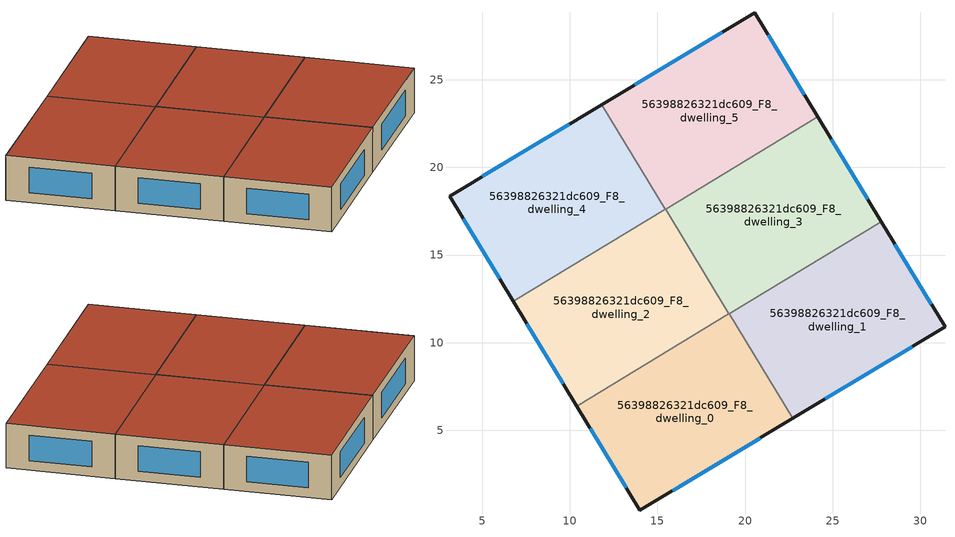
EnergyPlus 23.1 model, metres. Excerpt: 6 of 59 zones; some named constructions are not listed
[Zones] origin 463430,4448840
56398826321dc609_F8_dwelling_0
 floor to 56398826321dc609_F7_dwelling_0 (EU_floor_Construction): 19.1,11.65 22.73,5.67 13.99,0.42 10.39,6.38 z24
 wall outside (EU_wall_Construction): 10.39,6.38 13.99,0.42 22.73,5.67 z24:27
 wall to 56398826321dc609_F8_dwelling_1 (EU_wall_Construction): 22.73,5.67 19.1,11.65 z24:27
 wall to 56398826321dc609_F8_dwelling_2 (EU_wall_Construction): 19.08,11.64 10.39,6.38 z24:27
 wall to 56398826321dc609_F8_dwelling_3 (EU_wall_Construction): 19.1,11.65 19.08,11.64 z24:27
 window (EU_Window_Construction): 15.87,1.55 20.86,4.55 / 11.16,5.1 13.22,1.7 z24.64:26.36
 roof outside (EU_roof_Construction): 22.73,5.67 19.1,11.65 10.39,6.38 13.99,0.42 z27
56398826321dc609_F8_dwelling_1
 floor to 56398826321dc609_F7_dwelling_1 (EU_floor_Construction): 27.78,16.91 31.42,10.9 22.73,5.67 19.1,11.65 z24
 wall outside (EU_wall_Construction): 22.73,5.67 31.42,10.9 27.78,16.91 z24:27
 wall to 56398826321dc609_F8_dwelling_3 (EU_wall_Construction): 27.78,16.91 19.1,11.65 z24:27
 window (EU_Window_Construction): 30.64,12.18 28.56,15.62 / 24.59,6.79 29.56,9.78 z24.64:26.36
 roof outside (EU_roof_Construction): 31.42,10.9 27.78,16.91 19.1,11.65 22.73,5.67 z27
56398826321dc609_F8_dwelling_2
 floor to 56398826321dc609_F7_dwelling_2 (EU_floor_Construction): 15.46,17.62 19.08,11.64 10.39,6.38 6.77,12.36 z24
 wall outside (EU_wall_Construction): 6.77,12.36 10.39,6.38 z24:27
 wall to 56398826321dc609_F8_dwelling_3 (EU_wall_Construction): 19.08,11.64 15.46,17.62 z24:27
 wall to 56398826321dc609_F8_dwelling_4 (EU_wall_Construction): 15.44,17.61 6.77,12.36 z24:27
 wall to 56398826321dc609_F8_dwelling_5 (EU_wall_Construction): 15.46,17.62 15.44,17.61 z24:27
 window (EU_Window_Construction): 7.54,11.08 9.61,7.66 z24.64:26.36
 roof outside (EU_roof_Construction): 19.08,11.64 15.46,17.62 6.77,12.36 10.39,6.38 z27
56398826321dc609_F8_dwelling_3
 floor to 56398826321dc609_F7_dwelling_3 (EU_floor_Construction): 24.16,22.89 27.78,16.91 19.08,11.64 15.46,17.62 z24
 wall outside (EU_wall_Construction): 27.78,16.91 24.16,22.89 z24:27
 wall to 56398826321dc609_F8_dwelling_5 (EU_wall_Construction): 24.16,22.89 15.46,17.62 z24:27
 window (EU_Window_Construction): 27.01,18.19 24.94,21.61 z24.64:26.36
 roof outside (EU_roof_Construction): 27.78,16.91 24.16,22.89 15.46,17.62 19.08,11.64 z27
56398826321dc609_F8_dwelling_4
 floor to 56398826321dc609_F7_dwelling_4 (EU_floor_Construction): 11.82,23.59 15.44,17.61 6.77,12.36 3.13,18.37 z24
 wall outside (EU_wall_Construction): 11.82,23.59 3.13,18.37 6.77,12.36 z24:27
 wall to 56398826321dc609_F8_dwelling_5 (EU_wall_Construction): 15.44,17.61 11.82,23.59 z24:27
 window (EU_Window_Construction): 3.91,17.08 5.99,13.65 / 9.96,22.47 4.99,19.49 z24.64:26.36
 roof outside (EU_roof_Construction): 15.44,17.61 11.82,23.59 3.13,18.37 6.77,12.36 z27
56398826321dc609_F8_dwelling_5
 floor to 56398826321dc609_F7_dwelling_5 (EU_floor_Construction): 20.56,28.84 24.16,22.89 15.44,17.61 11.82,23.59 z24
 wall outside (EU_wall_Construction): 24.16,22.89 20.56,28.84 11.82,23.59 z24:27
 window (EU_Window_Construction): 18.69,27.72 13.69,24.72 / 23.39,24.16 21.33,27.57 z24.64:26.36
 roof outside (EU_roof_Construction): 24.16,22.89 20.56,28.84 11.82,23.59 15.44,17.61 z27
[SCHEDULE:FILE] Column Number=1; Rows to Skip at Top=0; Number of Hours of Data=8760; Column Separator=Comma; Interpolate to Timestep=No; Minutes per Item=60; Adjust Schedule for Daylight Savings=Yes
Name | File
EU_Step8_GainSchedule_56398826321dc609_F1_dwelling_6_f000 | ../../schedules/56398826321dc609/56398826321dc609_F1_dwelling_6_f000_gain.csv
EU_Step8_GainSchedule_56398826321dc609_F2_dwelling_0_f000 | ../../schedules/56398826321dc609/56398826321dc609_F2_dwelling_0_f000_gain.csv
EU_Step8_GainSchedule_56398826321dc609_F2_dwelling_1_f000 | ../../schedules/56398826321dc609/56398826321dc609_F2_dwelling_1_f000_gain.csv
EU_Step8_GainSchedule_56398826321dc609_F2_dwelling_2_f000 | ../../schedules/56398826321dc609/56398826321dc609_F2_dwelling_2_f000_gain.csv
EU_Step8_GainSchedule_56398826321dc609_F2_dwelling_3_f000 | ../../schedules/56398826321dc609/56398826321dc609_F2_dwelling_3_f000_gain.csv
EU_Step8_GainSchedule_56398826321dc609_F2_dwelling_4_f000 | ../../schedules/56398826321dc609/56398826321dc609_F2_dwelling_4_f000_gain.csv
EU_Step8_GainSchedule_56398826321dc609_F2_dwelling_5_f000 | ../../schedules/56398826321dc609/56398826321dc609_F2_dwelling_5_f000_gain.csv
EU_Step8_GainSchedule_56398826321dc609_F2_dwelling_6_f000 | ../../schedules/56398826321dc609/56398826321dc609_F2_dwelling_6_f000_gain.csv
EU_Step8_GainSchedule_56398826321dc609_F3_dwelling_0_f000 | ../../schedules/56398826321dc609/56398826321dc609_F3_dwelling_0_f000_gain.csv
EU_Step8_GainSchedule_56398826321dc609_F3_dwelling_1_f000 | ../../schedules/56398826321dc609/56398826321dc609_F3_dwelling_1_f000_gain.csv
EU_Step8_GainSchedule_56398826321dc609_F3_dwelling_2_f000 | ../../schedules/56398826321dc609/56398826321dc609_F3_dwelling_2_f000_gain.csv
EU_Step8_GainSchedule_56398826321dc609_F3_dwelling_3_f000 | ../../schedules/56398826321dc609/56398826321dc609_F3_dwelling_3_f000_gain.csv
EU_Step8_GainSchedule_56398826321dc609_F3_dwelling_4_f000 | ../../schedules/56398826321dc609/56398826321dc609_F3_dwelling_4_f000_gain.csv
EU_Step8_GainSchedule_56398826321dc609_F3_dwelling_5_f000 | ../../schedules/56398826321dc609/56398826321dc609_F3_dwelling_5_f000_gain.csv
EU_Step8_GainSchedule_56398826321dc609_F3_dwelling_6_f000 | ../../schedules/56398826321dc609/56398826321dc609_F3_dwelling_6_f000_gain.csv
EU_Step8_GainSchedule_56398826321dc609_F4_dwelling_0_f000 | ../../schedules/56398826321dc609/56398826321dc609_F4_dwelling_0_f000_gain.csv
EU_Step8_GainSchedule_56398826321dc609_F4_dwelling_1_f000 | ../../schedules/56398826321dc609/56398826321dc609_F4_dwelling_1_f000_gain.csv
EU_Step8_GainSchedule_56398826321dc609_F4_dwelling_2_f000 | ../../schedules/56398826321dc609/56398826321dc609_F4_dwelling_2_f000_gain.csv
EU_Step8_GainSchedule_56398826321dc609_F4_dwelling_3_f000 | ../../schedules/56398826321dc609/56398826321dc609_F4_dwelling_3_f000_gain.csv
EU_Step8_GainSchedule_56398826321dc609_F4_dwelling_4_f000 | ../../schedules/56398826321dc609/56398826321dc609_F4_dwelling_4_f000_gain.csv
EU_Step8_GainSchedule_56398826321dc609_F4_dwelling_5_f000 | ../../schedules/56398826321dc609/56398826321dc609_F4_dwelling_5_f000_gain.csv
EU_Step8_GainSchedule_56398826321dc609_F4_dwelling_6_f000 | ../../schedules/56398826321dc609/56398826321dc609_F4_dwelling_6_f000_gain.csv
EU_Step8_GainSchedule_56398826321dc609_F5_dwelling_0_f000 | ../../schedules/56398826321dc609/56398826321dc609_F5_dwelling_0_f000_gain.csv
EU_Step8_GainSchedule_56398826321dc609_F5_dwelling_1_f000 | ../../schedules/56398826321dc609/56398826321dc609_F5_dwelling_1_f000_gain.csv
EU_Step8_GainSchedule_56398826321dc609_F5_dwelling_2_f000 | ../../schedules/56398826321dc609/56398826321dc609_F5_dwelling_2_f000_gain.csv
EU_Step8_GainSchedule_56398826321dc609_F5_dwelling_3_f000 | ../../schedules/56398826321dc609/56398826321dc609_F5_dwelling_3_f000_gain.csv
EU_Step8_GainSchedule_56398826321dc609_F5_dwelling_4_f000 | ../../schedules/56398826321dc609/56398826321dc609_F5_dwelling_4_f000_gain.csv
EU_Step8_GainSchedule_56398826321dc609_F5_dwelling_5_f000 | ../../schedules/56398826321dc609/56398826321dc609_F5_dwelling_5_f000_gain.csv
